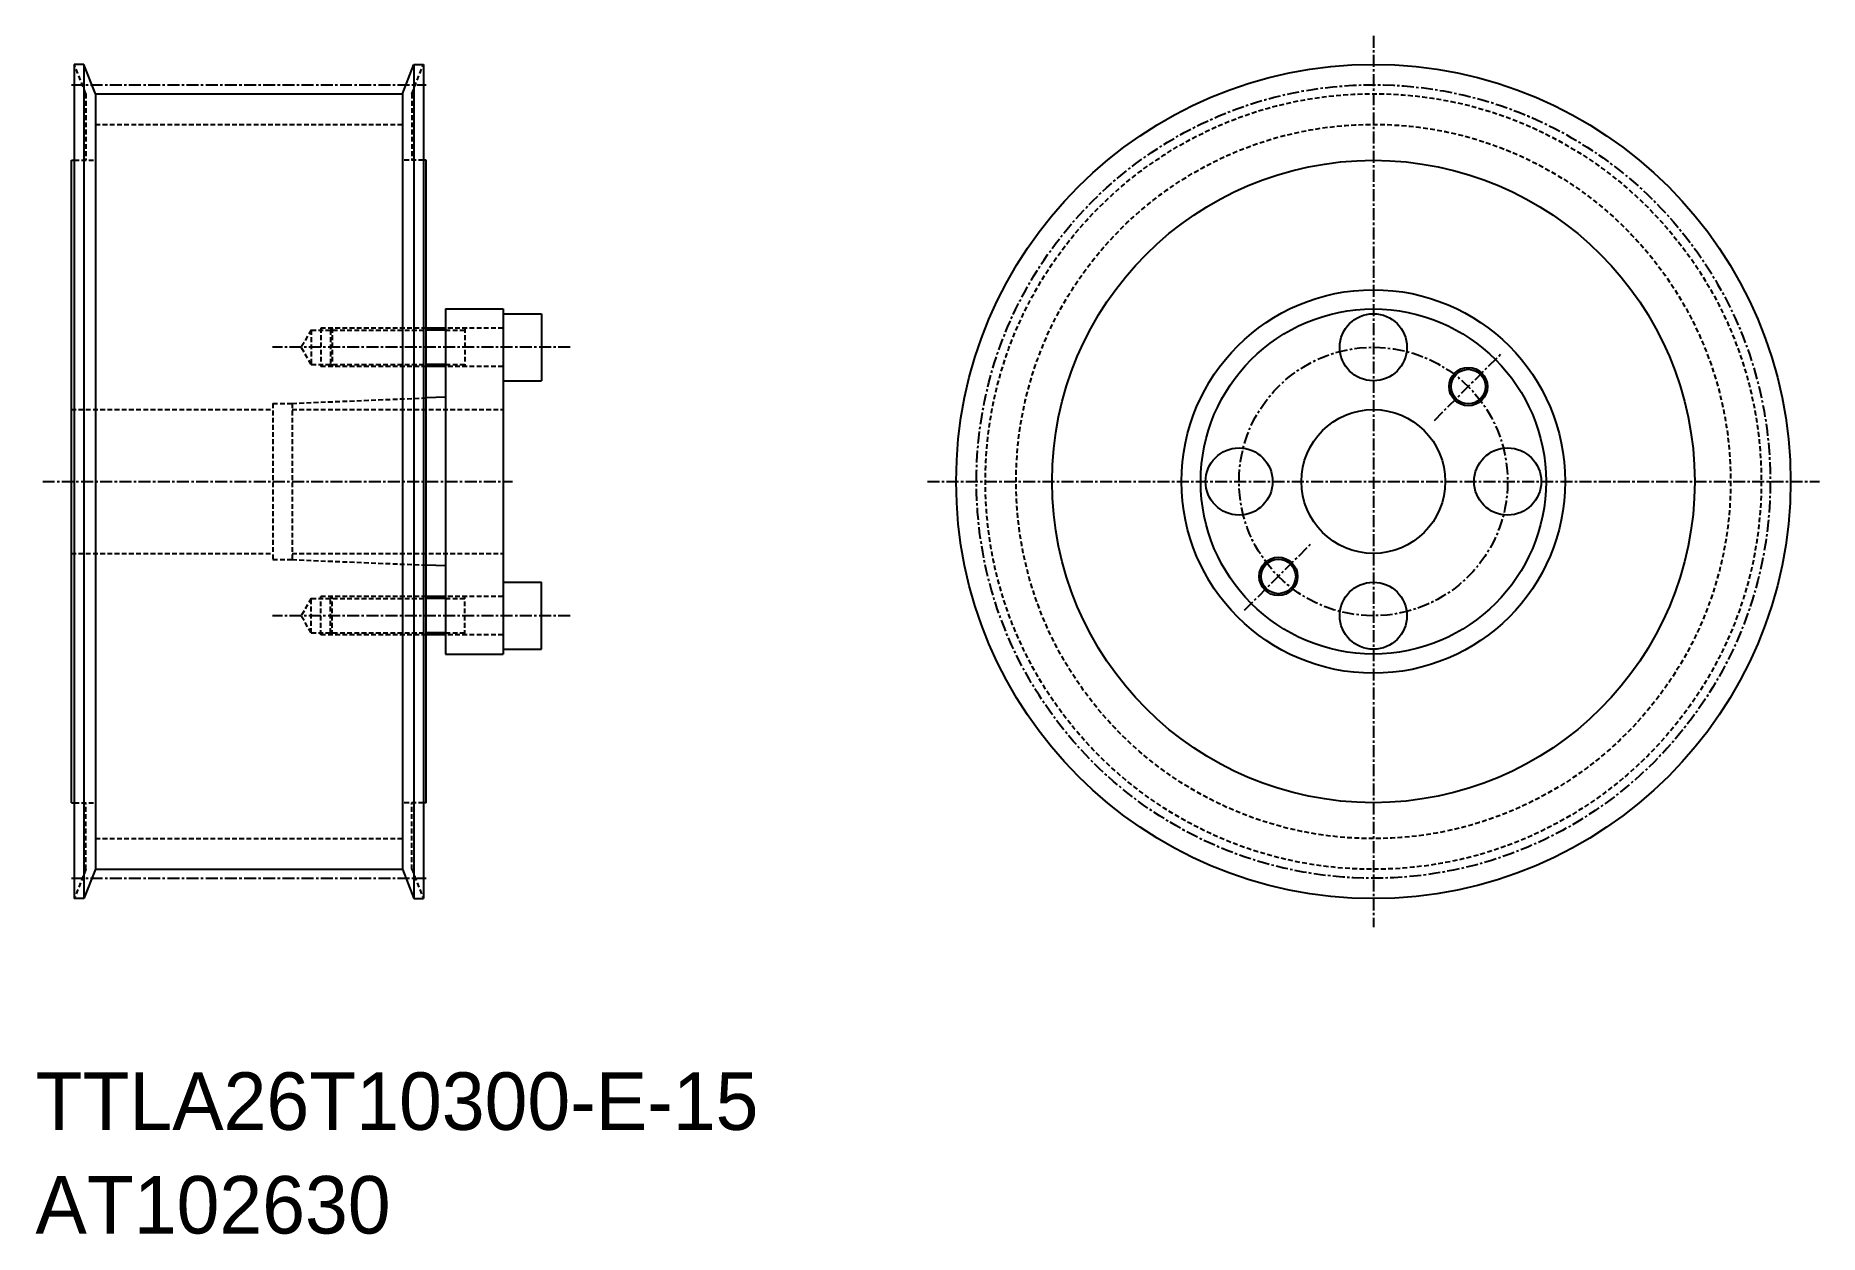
# Model space of a CAD drawing. Extents: x -267 to -81, y 2 to 127.
import ezdxf

# ---------------------------------------------------------------- set-up
doc = ezdxf.new("R2010")
doc.units = 0
doc.linetypes.add('CENTER', pattern=[2, 1.25, -0.25, 0.25, -0.25])
doc.linetypes.add('DASHED', pattern=[0.75, 0.5, -0.25])
doc.layers.get('0').update_dxf_attribs({"linetype": 'CONTINUOUS'})
doc.layers.add('CENTER', color=1, linetype='CENTER')

msp = doc.modelspace()

# ---------------------------------------------------------------- linework, layer by layer
at = {"color": 7, "linetype": 'CONTINUOUS'}
for p, q in [((-262.95, 124.41), (-262.95, 37.41)), ((-261.95, 124.41), (-262.95, 124.41)), ((-261.95, 124.41), (-261.95, 37.41)), ((-260.75, 121.36), (-261.95, 124.41)), ((-228.75, 121.36), (-227.55, 124.41)), ((-227.55, 124.41), (-227.55, 37.41)), ((-227.55, 124.41), (-226.55, 124.41)), ((-226.55, 124.41), (-226.55, 37.41)), ((-260.75, 121.36), (-228.75, 121.36)), ((-260.75, 121.36), (-260.75, 40.46)), ((-228.75, 121.36), (-228.75, 40.46)), ((-263.25, 47.41), (-263.25, 114.41)), ((-263.25, 114.41), (-262.95, 114.41)), ((-226.25, 114.41), (-226.55, 114.41)), ((-226.25, 47.41), (-226.25, 114.41)), ((-224.25, 98.91), (-224.25, 62.91)), ((-224.25, 98.91), (-218.25, 98.91)), ((-218.25, 98.91), (-218.25, 62.91)), ((-224.25, 96.91), (-226.25, 96.91)), ((-218.25, 98.41), (-214.25, 98.41)), ((-214.25, 98.41), (-214.25, 91.41)), ((-224.25, 92.91), (-226.25, 92.91)), ((-218.25, 91.41), (-214.25, 91.41)), ((-224.25, 89.71), (-226.25, 89.63)), ((-224.25, 72.11), (-226.25, 72.19)), ((-224.25, 68.91), (-226.25, 68.91)), ((-218.25, 70.41), (-214.25, 70.41)), ((-214.25, 63.41), (-214.25, 70.41)), ((-224.25, 64.91), (-226.25, 64.91)), ((-218.25, 63.41), (-214.25, 63.41)), ((-224.25, 62.91), (-218.25, 62.91)), ((-263.25, 47.41), (-262.95, 47.41)), ((-226.25, 47.41), (-226.55, 47.41)), ((-260.75, 40.46), (-261.95, 37.41)), ((-260.75, 40.46), (-228.75, 40.46)), ((-228.75, 40.46), (-227.55, 37.41)), ((-261.95, 37.41), (-262.95, 37.41)), ((-227.55, 37.41), (-226.55, 37.41))]:
    msp.add_line(p, q, dxfattribs=at)
at = {"color": 3, "linetype": 'DASHED'}
for p, q in [((-261.75, 121.36), (-262.95, 124.41)), ((-227.75, 121.36), (-226.55, 124.41)), ((-261.75, 121.36), (-261.75, 114.41)), ((-227.75, 121.36), (-227.75, 114.41)), ((-260.75, 118.16), (-228.75, 118.16)), ((-262.95, 114.41), (-260.75, 114.41)), ((-226.55, 114.41), (-228.75, 114.41)), ((-238.25, 96.71), (-239.29, 94.91)), ((-238.25, 96.71), (-238.25, 93.11)), ((-238.25, 96.71), (-226.25, 96.71)), ((-237.25, 96.91), (-237.25, 92.91)), ((-226.25, 96.91), (-237.25, 96.91)), ((-236.05, 96.91), (-236.25, 96.71)), ((-236.25, 96.71), (-236.25, 92.91)), ((-236.05, 96.91), (-236.05, 92.91)), ((-218.25, 96.91), (-224.25, 96.91)), ((-224.25, 96.71), (-222.25, 96.71)), ((-222.25, 96.91), (-222.25, 92.91)), ((-238.25, 93.11), (-239.29, 94.91)), ((-238.25, 93.11), (-226.25, 93.11)), ((-236.05, 92.91), (-236.25, 93.11)), ((-224.25, 93.11), (-222.25, 93.11)), ((-226.25, 92.91), (-237.25, 92.91)), ((-218.25, 92.91), (-224.25, 92.91)), ((-240.25, 89.06), (-226.25, 89.63)), ((-263.25, 88.41), (-242.25, 88.41)), ((-242.25, 89.06), (-240.25, 89.06)), ((-242.25, 89.06), (-242.25, 72.76)), ((-240.25, 89.06), (-240.25, 72.76)), ((-240.25, 88.41), (-218.25, 88.41)), ((-263.25, 73.41), (-242.25, 73.41)), ((-242.25, 72.76), (-240.25, 72.76)), ((-240.25, 73.41), (-218.25, 73.41)), ((-240.25, 72.76), (-226.25, 72.19)), ((-226.25, 68.91), (-237.25, 68.91)), ((-237.25, 64.91), (-237.25, 68.91)), ((-236.05, 68.91), (-236.25, 68.71)), ((-236.25, 65.11), (-236.25, 68.91)), ((-236.05, 64.91), (-236.05, 68.91)), ((-218.25, 68.91), (-224.25, 68.91)), ((-222.25, 64.91), (-222.25, 68.91)), ((-238.25, 68.71), (-239.29, 66.91)), ((-238.25, 68.71), (-226.25, 68.71)), ((-238.25, 65.11), (-238.25, 68.71)), ((-224.25, 68.71), (-222.25, 68.71)), ((-238.25, 65.11), (-239.29, 66.91)), ((-238.25, 65.11), (-226.25, 65.11)), ((-236.05, 64.91), (-236.25, 65.11)), ((-224.25, 65.11), (-222.25, 65.11)), ((-226.25, 64.91), (-237.25, 64.91)), ((-218.25, 64.91), (-224.25, 64.91)), ((-262.95, 47.41), (-260.75, 47.41)), ((-261.75, 40.46), (-261.75, 47.41)), ((-226.55, 47.41), (-228.75, 47.41)), ((-227.75, 40.46), (-227.75, 47.41)), ((-260.75, 43.66), (-228.75, 43.66)), ((-261.75, 40.46), (-262.95, 37.41)), ((-227.75, 40.46), (-226.55, 37.41))]:
    msp.add_line(p, q, dxfattribs=at)
at = {"color": 3, "linetype": 'CONTINUOUS'}
for p, q in [((-224.25, 96.71), (-226.25, 96.71)), ((-224.25, 93.11), (-226.25, 93.11)), ((-224.25, 68.71), (-226.25, 68.71)), ((-224.25, 65.11), (-226.25, 65.11))]:
    msp.add_line(p, q, dxfattribs=at)
at = {"color": 7, "linetype": 'CONTINUOUS'}
for centre, radius in [((-127.51, 80.91), 43.5), ((-127.51, 80.91), 33.5), ((-127.51, 80.91), 20), ((-127.51, 80.91), 18), ((-127.51, 94.91), 3.5), ((-117.61, 90.81), 1.8), ((-127.51, 80.91), 7.5), ((-141.51, 80.91), 3.5), ((-113.51, 80.91), 3.5), ((-137.41, 71.01), 1.8), ((-127.51, 66.91), 3.5)]:
    msp.add_circle(centre, radius, dxfattribs=at)
at = {"color": 3, "linetype": 'DASHED'}
for radius in [40.45, 37.25]:
    msp.add_circle((-127.51, 80.91), radius, dxfattribs=at)
at = {"color": 3, "linetype": 'CONTINUOUS'}
for centre in [(-117.61, 90.81), (-137.41, 71.01)]:
    msp.add_circle(centre, 2, dxfattribs=at)
at = {"layer": 'CENTER', "color": 1, "linetype": 'CENTER'}
for p, q in [((-127.51, 127.41), (-127.51, 34.41)), ((-263.25, 122.29), (-226.25, 122.29)), ((-211.25, 94.91), (-242.29, 94.91)), ((-121.15, 87.28), (-114.08, 94.35)), ((-266.25, 80.91), (-217.25, 80.91)), ((-174.01, 80.91), (-81.01, 80.91)), ((-140.95, 67.48), (-133.88, 74.55)), ((-211.25, 66.91), (-242.29, 66.91)), ((-263.25, 39.53), (-226.25, 39.53))]:
    msp.add_line(p, q, dxfattribs=at)
for radius in [41.38, 14]:
    msp.add_circle((-127.51, 80.91), radius, dxfattribs=at)

# ---------------------------------------------------------------- texts
at = {"color": 7, "linetype": 'CONTINUOUS'}
for s, p in [('TTLA26T10300-E-15', (-267, 13.28)), ('AT102630', (-267, 2.47))]:
    msp.add_text(s, height=6, dxfattribs=at).set_placement(p)

doc.saveas('drawing.dxf')
